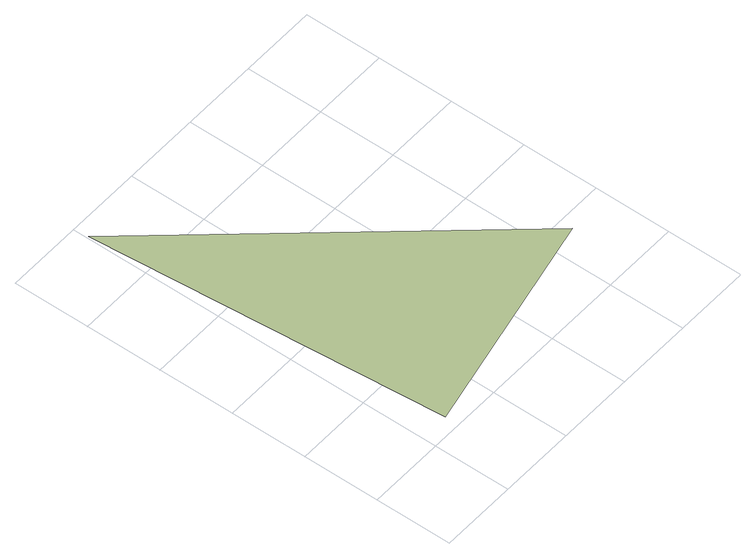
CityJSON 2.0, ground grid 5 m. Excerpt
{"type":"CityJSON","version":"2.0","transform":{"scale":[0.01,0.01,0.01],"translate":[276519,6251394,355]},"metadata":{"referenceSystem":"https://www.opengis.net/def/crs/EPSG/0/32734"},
"CityObjects":{
"terrain1":{"type":"TINRelief","geometry":[{"type":"CompositeSurface","lod":"1","boundaries":[[[0,1,2]]]}]}
},
"vertices":[
[1692,418,86],[14,2408,86],[199,93,86]
]}
